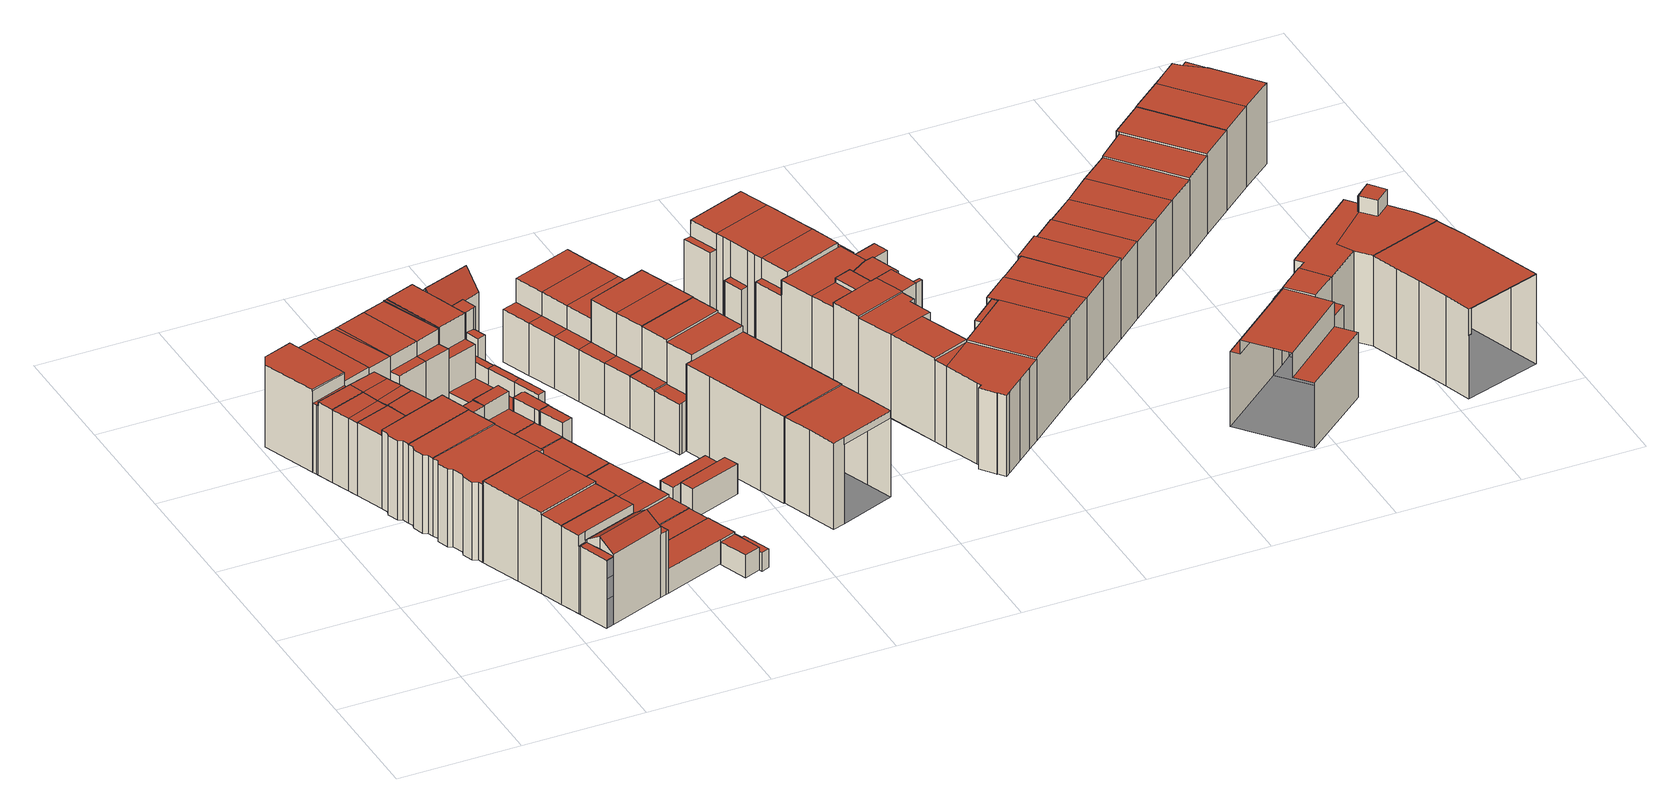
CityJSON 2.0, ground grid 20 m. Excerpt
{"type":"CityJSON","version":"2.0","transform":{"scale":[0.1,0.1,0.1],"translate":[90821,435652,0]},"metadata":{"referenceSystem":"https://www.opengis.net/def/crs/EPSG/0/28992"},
"CityObjects":{
"building1":{"type":"Building","attributes":{"TerrainHeight":0.37,"bron_tex":"UltraCAM-X 10cm juni 2008","voll_tex":"complete","bron_geo":"Lidar 15-30 punten - nov. 2008","status":"1"},"geometry":[{"type":"MultiSurface","lod":"2","boundaries":[[[0,1,2,3,4]],[[5,6,7,8,9]],[[0,4,9,8]],[[4,3,5,9]],[[3,2,10,11]],[[2,1,12,13]],[[1,0,8,7]],[[11,10,14,15]]],"semantics":{"surfaces":[{"type":"RoofSurface"},{"type":"GroundSurface"},{"type":"WallSurface"}],"values":[0,1,2,2,2,2,2,2]}}]},
"building2":{"type":"Building","attributes":{"TerrainHeight":0.55,"bron_tex":"UltraCAM-X 10cm juni 2008","voll_tex":"complete","bron_geo":"Lidar 15-30 punten - nov. 2008","status":"1"},"geometry":[{"type":"MultiSurface","lod":"2","boundaries":[[[13,12,16]],[[17,18,19,20]],[[21,22,18,17]],[[23,24,25,26,27]],[[28,29,7,6,30,31]],[[13,16,23,27]],[[16,12,7,32]],[[17,20,31,30]],[[20,19,28,31]],[[21,17,26,25]],[[18,22,33,34]],[[22,21,35,29]],[[27,26,30,6]],[[25,24,36,35]],[[24,23,32,36]]],"semantics":{"surfaces":[{"type":"RoofSurface"},{"type":"GroundSurface"},{"type":"WallSurface"}],"values":[0,0,0,0,1,2,2,2,2,2,2,2,2,2,2]}}]},
"building3":{"type":"Building","attributes":{"TerrainHeight":0.61,"bron_tex":"UltraCAM-X 10cm juni 2008","voll_tex":"complete","bron_geo":"Lidar 15-30 punten - nov. 2008","status":"1"},"geometry":[{"type":"MultiSurface","lod":"2","boundaries":[[[37,38,39,40]],[[41,42,43,44]],[[45,46,47,48]],[[19,18,45,48]],[[34,33,37,40]],[[29,28,49,50,51,52]],[[38,37,53,52]],[[41,44,50,49]],[[44,43,51,50]],[[48,47,42,41]],[[46,45,40,39]],[[19,48,49,28]],[[45,18,34,40]],[[37,33,29,53]]],"semantics":{"surfaces":[{"type":"RoofSurface"},{"type":"GroundSurface"},{"type":"WallSurface"}],"values":[0,0,0,0,0,1,2,2,2,2,2,2,2,2]}}]},
"building4":{"type":"Building","attributes":{"TerrainHeight":0.49,"bron_tex":"UltraCAM-X 10cm juni 2008","voll_tex":"complete","bron_geo":"Lidar 15-30 punten - nov. 2008","status":"1"},"geometry":[{"type":"MultiSurface","lod":"2","boundaries":[[[46,54,55,56]],[[57,58,59,60]],[[61,62,63,64,65]],[[52,51,66,67]],[[54,46,39,38]],[[55,54,52,67]],[[58,57,43,42]],[[57,60,66,51]],[[62,61,47,46]],[[61,65,59,58]],[[63,62,46,56]]],"semantics":{"surfaces":[{"type":"RoofSurface"},{"type":"GroundSurface"},{"type":"WallSurface"}],"values":[0,0,0,1,2,2,2,2,2,2,2]}}]},
"building5":{"type":"Building","attributes":{"TerrainHeight":0.6,"bron_tex":"UltraCAM-X 10cm juni 2008","voll_tex":"complete","bron_geo":"Lidar 15-30 punten - nov. 2008","status":"1"},"geometry":[{"type":"MultiSurface","lod":"2","boundaries":[[[15,14,68,69]],[[5,70,71,6]],[[15,69,70,5]],[[69,68,72,73]],[[68,14,6,71]]],"semantics":{"surfaces":[{"type":"RoofSurface"},{"type":"GroundSurface"},{"type":"WallSurface"}],"values":[0,1,2,2,2]}}]},
"building6":{"type":"Building","attributes":{"TerrainHeight":0.75,"bron_tex":"UltraCAM-X 10cm juni 2008","voll_tex":"complete","bron_geo":"Lidar 15-30 punten - nov. 2008","status":"1"},"geometry":[{"type":"MultiSurface","lod":"2","boundaries":[[[74,75,76]],[[73,72,75,74]],[[70,77,78,71]],[[74,76,77,79]],[[73,74,79,70]],[[75,72,71,78]]],"semantics":{"surfaces":[{"type":"RoofSurface"},{"type":"GroundSurface"},{"type":"WallSurface"}],"values":[0,0,1,2,2,2]}}]},
"building7":{"type":"Building","attributes":{"TerrainHeight":0.68,"bron_tex":"UltraCAM-X 10cm juni 2008","voll_tex":"complete","bron_geo":"Lidar 15-30 punten - nov. 2008","status":"1"},"geometry":[{"type":"MultiSurface","lod":"2","boundaries":[[[80,81,82,83,84,85,86,87]],[[88,89,90,91,92,93,94]],[[66,95,96,97,98,99,100,101,102,103,104,67]],[[89,88,95,66]],[[93,92,105,106]],[[91,90,107,108]],[[109,87,60,59]],[[110,109,65,64]],[[111,110,64,63]],[[80,111,56,55]],[[87,86,90,89]],[[86,85,112,113]],[[85,84,101,100]],[[84,83,102,101]],[[83,82,103,102]],[[82,81,104,103]],[[81,80,67,104]]],"semantics":{"surfaces":[{"type":"RoofSurface"},{"type":"GroundSurface"},{"type":"WallSurface"}],"values":[0,0,1,2,2,2,2,2,2,2,2,2,2,2,2,2,2]}}]},
"building8":{"type":"Building","attributes":{"TerrainHeight":0.81,"bron_tex":"UltraCAM-X 10cm juni 2008","voll_tex":"complete","bron_geo":"Lidar 15-30 punten - nov. 2008","status":"1"},"geometry":[{"type":"MultiSurface","lod":"2","boundaries":[[[113,112,114,115,116,117,118,119]],[[108,107,120,121,122,123,124]],[[100,99,125,126,127,128,129,130,131,132,133]],[[121,120,134,135]],[[113,119,120,107]],[[119,118,136,137]],[[118,117,130,129]],[[117,116,131,130]],[[116,115,132,131]],[[115,114,133,132]],[[114,112,100,133]]],"semantics":{"surfaces":[{"type":"RoofSurface"},{"type":"GroundSurface"},{"type":"WallSurface"}],"values":[0,0,1,2,2,2,2,2,2,2,2]}}]},
"building9":{"type":"Building","attributes":{"TerrainHeight":0.9,"bron_tex":"UltraCAM-X 10cm juni 2008","voll_tex":"complete","bron_geo":"Lidar 15-30 punten - nov. 2008","status":"1"},"geometry":[{"type":"MultiSurface","lod":"2","boundaries":[[[137,136,138,139,140,141,142,143,144,145,146,147]],[[135,134,148,149]],[[129,128,150,151,152,153,154,155,156,157,158,159]],[[135,149,150,128]],[[149,148,160,150]],[[137,147,148,134]],[[147,146,151,160]],[[146,145,152,151]],[[145,144,153,152]],[[144,143,154,153]],[[143,142,155,154]],[[142,141,156,155]],[[141,140,157,156]],[[140,139,158,157]],[[139,138,159,158]],[[138,136,129,159]]],"semantics":{"surfaces":[{"type":"RoofSurface"},{"type":"GroundSurface"},{"type":"WallSurface"}],"values":[0,0,1,2,2,2,2,2,2,2,2,2,2,2,2,2]}}]},
"building10":{"type":"Building","attributes":{"TerrainHeight":0.99,"bron_tex":"UltraCAM-X 10cm juni 2008","voll_tex":"complete","bron_geo":"Lidar 15-30 punten - nov. 2008","status":"1"},"geometry":[{"type":"MultiSurface","lod":"2","boundaries":[[[161,162,163,164]],[[165,166,167,168]],[[148,169,170,149]],[[171,172,151,150]],[[161,164,173,151]],[[164,163,166,165]],[[162,161,151,172]],[[165,168,160,173]],[[168,167,169,148]],[[167,166,174,175]],[[148,149,150,160]],[[149,170,171,150]]],"semantics":{"surfaces":[{"type":"RoofSurface"},{"type":"GroundSurface"},{"type":"WallSurface"}],"values":[0,0,0,1,2,2,2,2,2,2,2,2]}}]},
"building11":{"type":"Building","attributes":{"TerrainHeight":1.03,"bron_tex":"UltraCAM-X 10cm juni 2008","voll_tex":"complete","bron_geo":"Lidar 15-30 punten - nov. 2008","status":"1"},"geometry":[{"type":"MultiSurface","lod":"2","boundaries":[[[163,162,176,177]],[[175,174,178,179]],[[170,169,180,181]],[[182,183,172,171]],[[163,177,178,174]],[[177,176,184,185]],[[176,162,172,183]],[[175,179,180,169]],[[179,178,186,187]],[[170,181,182,171]],[[181,180,188,189]]],"semantics":{"surfaces":[{"type":"RoofSurface"},{"type":"GroundSurface"},{"type":"WallSurface"}],"values":[0,0,0,1,2,2,2,2,2,2,2]}}]},
"building12":{"type":"Building","attributes":{"TerrainHeight":1.4,"bron_tex":"UltraCAM-X 10cm juni 2008","voll_tex":"complete","bron_geo":"Lidar 15-30 punten - nov. 2008","status":"1"},"geometry":[{"type":"MultiSurface","lod":"2","boundaries":[[[185,184,190,191]],[[187,186,192,193]],[[189,188,194,195]],[[196,197,183,182]],[[185,191,192,186]],[[191,190,198,199]],[[190,184,183,197]],[[187,193,194,188]],[[193,192,200,201]],[[189,195,196,182]],[[195,194,202,203]]],"semantics":{"surfaces":[{"type":"RoofSurface"},{"type":"GroundSurface"},{"type":"WallSurface"}],"values":[0,0,0,1,2,2,2,2,2,2,2]}}]},
"building13":{"type":"Building","attributes":{"TerrainHeight":1.53,"bron_tex":"UltraCAM-X 10cm juni 2008","voll_tex":"complete","bron_geo":"Lidar 15-30 punten - nov. 2008","status":"1"},"geometry":[{"type":"MultiSurface","lod":"2","boundaries":[[[199,198,204,205,206]],[[207,208,209,210]],[[201,200,211,212]],[[203,202,213,214]],[[215,216,217,218]],[[219,220,221,222]],[[223,224,197,196]],[[199,206,211,200]],[[206,205,219,222]],[[205,204,215,218]],[[204,198,197,225]],[[207,210,212,211]],[[210,209,213,226]],[[201,212,226,202]],[[203,214,223,196]],[[222,221,208,207]],[[220,219,218,217]],[[216,215,225,224]]],"semantics":{"surfaces":[{"type":"RoofSurface"},{"type":"GroundSurface"},{"type":"WallSurface"}],"values":[0,0,0,0,0,0,1,2,2,2,2,2,2,2,2,2,2,2]}}]},
"building14":{"type":"Building","attributes":{"TerrainHeight":1.43,"bron_tex":"UltraCAM-X 10cm juni 2008","voll_tex":"complete","bron_geo":"Lidar 15-30 punten - nov. 2008","status":"1"},"geometry":[{"type":"MultiSurface","lod":"2","boundaries":[[[227,228,229,230,231]],[[232,233,234,235,236,237,238]],[[239,240,241,242]],[[243,244,245,246]],[[245,247,248,246]],[[224,223,249,250,251,252,253,254,255]],[[228,227,209,208]],[[227,231,234,233]],[[231,230,253,256]],[[230,229,254,253]],[[233,232,214,213]],[[232,238,249,223]],[[238,237,257,258]],[[237,236,259,260]],[[236,235,252,251]],[[235,234,256,252]],[[244,243,221,220]],[[243,246,261,228]],[[245,244,239,262]],[[246,248,229,261]],[[248,247,263,254]],[[247,245,262,242]],[[240,239,217,216]],[[242,241,264,265]],[[241,240,224,255]]],"semantics":{"surfaces":[{"type":"RoofSurface"},{"type":"GroundSurface"},{"type":"WallSurface"}],"values":[0,0,0,0,0,1,2,2,2,2,2,2,2,2,2,2,2,2,2,2,2,2,2,2,2]}}]},
"building15":{"type":"Building","attributes":{"TerrainHeight":0.75,"bron_tex":"UltraCAM-X 10cm juni 2008","voll_tex":"complete","bron_geo":"Lidar 15-30 punten - nov. 2008","status":"1"},"geometry":[{"type":"MultiSurface","lod":"2","boundaries":[[[76,75,266,267]],[[268,269,270,271]],[[77,272,273,274,78]],[[76,267,272,77]],[[266,75,268,271]],[[270,269,274,273]],[[269,268,78,274]]],"semantics":{"surfaces":[{"type":"RoofSurface"},{"type":"GroundSurface"},{"type":"WallSurface"}],"values":[0,0,1,2,2,2,2]}}]},
"building16":{"type":"Building","attributes":{"TerrainHeight":0.82,"bron_tex":"UltraCAM-X 10cm juni 2008","voll_tex":"complete","bron_geo":"Lidar 15-30 punten - nov. 2008","status":"1"},"geometry":[{"type":"MultiSurface","lod":"2","boundaries":[[[275,276,277,278]],[[95,279,280,96]],[[275,278,280,279]],[[277,276,88,94]],[[276,275,279,95]]],"semantics":{"surfaces":[{"type":"RoofSurface"},{"type":"GroundSurface"},{"type":"WallSurface"}],"values":[0,1,2,2,2]}}]},
"building17":{"type":"Building","attributes":{"TerrainHeight":0.81,"bron_tex":"UltraCAM-X 10cm juni 2008","voll_tex":"complete","bron_geo":"Lidar 15-30 punten - nov. 2008","status":"1"},"geometry":[{"type":"MultiSurface","lod":"2","boundaries":[[[281,282,283,284,285]],[[286,287,288,289]],[[271,270,290,291]],[[292,267,266,293]],[[272,294,295,296,297,273]],[[288,287,294,298]],[[286,289,281,285]],[[289,288,292,293]],[[291,290,282,281]],[[290,270,273,297]],[[267,292,298,272]],[[293,266,271,291]]],"semantics":{"surfaces":[{"type":"RoofSurface"},{"type":"GroundSurface"},{"type":"WallSurface"}],"values":[0,0,0,0,1,2,2,2,2,2,2,2]}}]},
"building18":{"type":"Building","attributes":{"TerrainHeight":0.74,"bron_tex":"UltraCAM-X 10cm juni 2008","voll_tex":"complete","bron_geo":"Lidar 15-30 punten - nov. 2008","status":"1"},"geometry":[{"type":"MultiSurface","lod":"2","boundaries":[[[299,300,301,302]],[[280,303,97,96]],[[299,302,303,280]],[[302,301,106,304]],[[301,300,94,93]],[[300,299,278,277]]],"semantics":{"surfaces":[{"type":"RoofSurface"},{"type":"GroundSurface"},{"type":"WallSurface"}],"values":[0,1,2,2,2,2]}}]},
"building19":{"type":"Building","attributes":{"TerrainHeight":0.78,"bron_tex":"UltraCAM-X 10cm juni 2008","voll_tex":"complete","bron_geo":"Lidar 15-30 punten - nov. 2008","status":"1"},"geometry":[{"type":"MultiSurface","lod":"2","boundaries":[[[305,306,307,308,309,310]],[[311,125,99,98,312,313]],[[305,310,314,105]],[[310,309,315,314]],[[309,308,311,313]],[[308,307,316,317]],[[307,306,108,124]],[[306,305,92,91]]],"semantics":{"surfaces":[{"type":"RoofSurface"},{"type":"GroundSurface"},{"type":"WallSurface"}],"values":[0,1,2,2,2,2,2,2]}}]},
"building20":{"type":"Building","attributes":{"TerrainHeight":1.3,"bron_tex":"UltraCAM-X 10cm juni 2008","voll_tex":"complete","bron_geo":"Lidar 15-30 punten - nov. 2008","status":"1"},"geometry":[{"type":"MultiSurface","lod":"2","boundaries":[[[259,318,319,320,260]],[[251,250,321,322,323]],[[260,320,324,257]],[[320,319,325,326]],[[319,318,323,322]],[[318,259,251,323]]],"semantics":{"surfaces":[{"type":"RoofSurface"},{"type":"GroundSurface"},{"type":"WallSurface"}],"values":[0,1,2,2,2,2]}}]},
"building21":{"type":"Building","attributes":{"TerrainHeight":0.84,"bron_tex":"UltraCAM-X 10cm juni 2008","voll_tex":"complete","bron_geo":"Lidar 15-30 punten - nov. 2008","status":"1"},"geometry":[{"type":"MultiSurface","lod":"2","boundaries":[[[317,316,327,328,329,330]],[[125,311,331,128,127,126]],[[317,330,331,311]],[[330,329,128,331]],[[329,328,122,121]],[[328,327,123,122]],[[327,316,124,123]]],"semantics":{"surfaces":[{"type":"RoofSurface"},{"type":"GroundSurface"},{"type":"WallSurface"}],"values":[0,1,2,2,2,2,2]}}]},
"building22":{"type":"Building","attributes":{"TerrainHeight":0.72,"bron_tex":"UltraCAM-X 10cm juni 2008","voll_tex":"complete","bron_geo":"Lidar 15-30 punten - nov. 2008","status":"1"},"geometry":[{"type":"MultiSurface","lod":"2","boundaries":[[[332,304,106,105,314,315,333,334,335,336]],[[337,338,339,340,341,342,343]],[[344,345,346,347,348,349]],[[294,350,351,352,353,354,355,356,313,312,98,97,303,297,296,295]],[[333,315,313,356]],[[304,332,297,303]],[[343,342,357,358]],[[342,341,359,357]],[[341,340,332,336]],[[340,339,283,282]],[[339,338,284,283]],[[338,337,285,284]],[[344,349,350,294]],[[349,360,361]],[[362,363,364,365]],[[366,362,365]],[[363,348,367,368]],[[348,347,352,351]],[[347,346,358,369]],[[346,345,337,343]],[[345,344,287,286]]],"semantics":{"surfaces":[{"type":"RoofSurface"},{"type":"GroundSurface"},{"type":"WallSurface"}],"values":[0,0,0,1,2,2,2,2,2,2,2,2,2,2,2,2,2,2,2,2,2]}}]},
"building23":{"type":"Building","attributes":{"TerrainHeight":1.54,"bron_tex":"UltraCAM-X 10cm juni 2008","voll_tex":"complete","bron_geo":"Lidar 15-30 punten - nov. 2008","status":"1"},"geometry":[{"type":"MultiSurface","lod":"2","boundaries":[[[258,257,324,370,371,372]],[[373,374,321,250,249,375]],[[258,372,375,249]],[[372,371,373,375]],[[371,370,374,373]]],"semantics":{"surfaces":[{"type":"RoofSurface"},{"type":"GroundSurface"},{"type":"WallSurface"}],"values":[0,1,2,2,2]}}]},
"building24":{"type":"Building","attributes":{"TerrainHeight":1.54,"bron_tex":"UltraCAM-X 10cm juni 2008","voll_tex":"complete","bron_geo":"Lidar 15-30 punten - nov. 2008","status":"1"},"geometry":[{"type":"MultiSurface","lod":"2","boundaries":[[[326,325,376,377,378]],[[374,379,380,322,321]],[[326,378,370,324]],[[378,377,379,374]],[[377,376,380,379]],[[376,325,322,380]]],"semantics":{"surfaces":[{"type":"RoofSurface"},{"type":"GroundSurface"},{"type":"WallSurface"}],"values":[0,1,2,2,2,2]}}]},
"building25":{"type":"Building","attributes":{"TerrainHeight":0.8,"bron_tex":"UltraCAM-X 10cm juni 2008","voll_tex":"complete","bron_geo":"Lidar 15-30 punten - nov. 2008","status":"1"},"geometry":[{"type":"MultiSurface","lod":"2","boundaries":[[[369,357,381,382,383]],[[352,384,385,354,353]],[[369,383,384,352]],[[383,382,385,384]],[[381,359,336,335]]],"semantics":{"surfaces":[{"type":"RoofSurface"},{"type":"GroundSurface"},{"type":"WallSurface"}],"values":[0,1,2,2,2]}}]},
"building26":{"type":"Building","attributes":{"TerrainHeight":0.75,"bron_tex":"UltraCAM-X 10cm juni 2008","voll_tex":"complete","bron_geo":"Lidar 15-30 punten - nov. 2008","status":"1"},"geometry":[{"type":"MultiSurface","lod":"2","boundaries":[[[386,387,388,389]],[[385,390,355,354]],[[387,386,382,381]],[[386,389,390,385]],[[388,387,335,334]]],"semantics":{"surfaces":[{"type":"RoofSurface"},{"type":"GroundSurface"},{"type":"WallSurface"}],"values":[0,1,2,2,2]}}]},
"building27":{"type":"Building","attributes":{"TerrainHeight":0.77,"bron_tex":"UltraCAM-X 10cm juni 2008","voll_tex":"complete","bron_geo":"Lidar 15-30 punten - nov. 2008","status":"1"},"geometry":[{"type":"MultiSurface","lod":"2","boundaries":[[[389,388,391,392]],[[390,393,356,355]],[[389,392,393,390]],[[392,391,356,393]],[[391,388,334,333]]],"semantics":{"surfaces":[{"type":"RoofSurface"},{"type":"GroundSurface"},{"type":"WallSurface"}],"values":[0,1,2,2,2]}}]},
"building28":{"type":"Building","attributes":{"TerrainHeight":1.07,"bron_tex":"UltraCAM-X 10cm juni 2008","voll_tex":"complete","bron_geo":"Lidar 15-30 punten - nov. 2008","status":"1"},"geometry":[{"type":"MultiSurface","lod":"2","boundaries":[[[368,367,394,395,396,397]],[[398,365,364,399,400,401]],[[361,398,401,402]],[[403,404,405,406,407,408,351,350]],[[368,397,399,364]],[[397,396,406,405]],[[396,395,407,406]],[[395,394,409,410]],[[394,367,351,408]],[[401,400,411,412]],[[400,399,405,404]],[[366,398,413]],[[361,402,403,350]],[[402,401,412,414]],[[398,360,413]]],"semantics":{"surfaces":[{"type":"RoofSurface"},{"type":"GroundSurface"},{"type":"WallSurface"}],"values":[0,0,0,1,2,2,2,2,2,2,2,2,2,2,2]}}]},
"building29":{"type":"Building","attributes":{"TerrainHeight":1.12,"bron_tex":"UltraCAM-X 10cm juni 2008","voll_tex":"complete","bron_geo":"Lidar 15-30 punten - nov. 2008","status":"1"},"geometry":[{"type":"MultiSurface","lod":"2","boundaries":[[[409,415,416,410]],[[408,407,417,418]],[[410,416,417,407]],[[416,415,418,417]],[[415,409,408,418]]],"semantics":{"surfaces":[{"type":"RoofSurface"},{"type":"GroundSurface"},{"type":"WallSurface"}],"values":[0,1,2,2,2]}}]},
"building30":{"type":"Building","attributes":{"TerrainHeight":1.48,"bron_tex":"UltraCAM-X 10cm juni 2008","voll_tex":"complete","bron_geo":"Lidar 15-30 punten - nov. 2008","status":"1"},"geometry":[{"type":"MultiSurface","lod":"2","boundaries":[[[419,420,421,422]],[[423,424,425,426]],[[419,422,424,423]],[[422,421,425,424]],[[421,420,426,425]],[[420,419,423,426]]],"semantics":{"surfaces":[{"type":"RoofSurface"},{"type":"GroundSurface"},{"type":"WallSurface"}],"values":[0,1,2,2,2,2]}}]},
"building31":{"type":"Building","attributes":{"TerrainHeight":1.56,"bron_tex":"UltraCAM-X 10cm juni 2008","voll_tex":"complete","bron_geo":"Lidar 15-30 punten - nov. 2008","status":"1"},"geometry":[{"type":"MultiSurface","lod":"2","boundaries":[[[427,428,429,430]],[[431,432,433,434]],[[427,430,434,433]],[[430,429,431,434]],[[429,428,432,431]],[[428,427,433,432]]],"semantics":{"surfaces":[{"type":"RoofSurface"},{"type":"GroundSurface"},{"type":"WallSurface"}],"values":[0,1,2,2,2,2]}}]},
"building32":{"type":"Building","attributes":{"TerrainHeight":0.99,"bron_tex":"UltraCAM-X 10cm juni 2008","voll_tex":"complete","bron_geo":"Lidar 15-30 punten - nov. 2008","status":"1"},"geometry":[{"type":"MultiSurface","lod":"2","boundaries":[[[435,436,437,438]],[[439,440,441,442]],[[443,444,445,446]],[[439,442,445,444]],[[441,440,435,438]],[[437,436,443,446]]],"semantics":{"surfaces":[{"type":"RoofSurface"},{"type":"GroundSurface"},{"type":"WallSurface"}],"values":[0,0,1,2,2,2]}}]},
"building33":{"type":"Building","attributes":{"TerrainHeight":0.98,"bron_tex":"UltraCAM-X 10cm juni 2008","voll_tex":"complete","bron_geo":"Lidar 15-30 punten - nov. 2008","status":"1"},"geometry":[{"type":"MultiSurface","lod":"2","boundaries":[[[438,437,447,448]],[[442,441,449,450]],[[446,445,451,452]],[[442,450,451,445]],[[449,441,438,448]],[[447,437,446,452]]],"semantics":{"surfaces":[{"type":"RoofSurface"},{"type":"GroundSurface"},{"type":"WallSurface"}],"values":[0,0,1,2,2,2]}}]},
"building34":{"type":"Building","attributes":{"TerrainHeight":0.99,"bron_tex":"UltraCAM-X 10cm juni 2008","voll_tex":"complete","bron_geo":"Lidar 15-30 punten - nov. 2008","status":"1"},"geometry":[{"type":"MultiSurface","lod":"2","boundaries":[[[448,447,453,454]],[[450,449,455,456]],[[452,451,457,458]],[[450,456,457,451]],[[456,455,459,457]],[[455,449,448,454]],[[453,447,452,458]]],"semantics":{"surfaces":[{"type":"RoofSurface"},{"type":"GroundSurface"},{"type":"WallSurface"}],"values":[0,0,1,2,2,2,2]}}]},
"building35":{"type":"Building","attributes":{"TerrainHeight":0.95,"bron_tex":"UltraCAM-X 10cm juni 2008","voll_tex":"complete","bron_geo":"Lidar 15-30 punten - nov. 2008","status":"1"},"geometry":[{"type":"MultiSurface","lod":"2","boundaries":[[[460,461,462,463]],[[453,464,465,454]],[[458,457,466,467]],[[464,453,458,467]],[[460,463,457,459]],[[463,462,466,457]],[[461,460,454,465]]],"semantics":{"surfaces":[{"type":"RoofSurface"},{"type":"GroundSurface"},{"type":"WallSurface"}],"values":[0,0,1,2,2,2,2]}}]},
"building36":{"type":"Building","attributes":{"TerrainHeight":0.95,"bron_tex":"UltraCAM-X 10cm juni 2008","voll_tex":"complete","bron_geo":"Lidar 15-30 punten - nov. 2008","status":"1"},"geometry":[{"type":"MultiSurface","lod":"2","boundaries":[[[462,461,468,469]],[[465,464,470,471]],[[467,466,472,473]],[[471,470,474,475]],[[470,464,467,473]],[[462,469,472,466]],[[469,468,476,477]],[[468,461,465,471]]],"semantics":{"surfaces":[{"type":"RoofSurface"},{"type":"GroundSurface"},{"type":"WallSurface"}],"values":[0,0,1,2,2,2,2,2]}}]},
"building37":{"type":"Building","attributes":{"TerrainHeight":1.05,"bron_tex":"UltraCAM-X 10cm juni 2008","voll_tex":"complete","bron_geo":"Lidar 15-30 punten - nov. 2008","status":"1"},"geometry":[{"type":"MultiSurface","lod":"2","boundaries":[[[477,476,478,479]],[[475,474,480,481]],[[473,472,482,483]],[[481,480,484,485]],[[480,474,473,483]],[[477,479,482,472]],[[479,478,486,487]],[[478,476,475,481]]],"semantics":{"surfaces":[{"type":"RoofSurface"},{"type":"GroundSurface"},{"type":"WallSurface"}],"values":[0,0,1,2,2,2,2,2]}}]},
"building38":{"type":"Building","attributes":{"TerrainHeight":1.32,"bron_tex":"UltraCAM-X 10cm juni 2008","voll_tex":"complete","bron_geo":"Lidar 15-30 punten - nov. 2008","status":"1"},"geometry":[{"type":"MultiSurface","lod":"2","boundaries":[[[487,486,488,489]],[[485,484,490,491,492,493]],[[483,482,494,495,496,497]],[[493,492,495,498]],[[492,491,496,495]],[[491,490,497,496]],[[490,484,483,497]],[[487,489,494,482]],[[489,488,498,494]],[[488,486,485,493]]],"semantics":{"surfaces":[{"type":"RoofSurface"},{"type":"GroundSurface"},{"type":"WallSurface"}],"values":[0,0,1,2,2,2,2,2,2,2]}}]},
"building39":{"type":"Building","attributes":{"TerrainHeight":1.79,"bron_tex":"UltraCAM-X 10cm juni 2008","voll_tex":"complete","bron_geo":"Lidar 15-30 punten - nov. 2008","status":"1"},"geometry":[{"type":"MultiSurface","lod":"2","boundaries":[[[499,500,501,502,503,504,505]],[[495,494,506,507,508,509,510]],[[500,499,494,495]],[[499,505,506,494]],[[505,504,511,512]],[[504,503,508,507]],[[503,502,509,508]],[[502,501,510,509]],[[501,500,495,510]]],"semantics":{"surfaces":[{"type":"RoofSurface"},{"type":"GroundSurface"},{"type":"WallSurface"}],"values":[0,1,2,2,2,2,2,2,2]}}]},
"building40":{"type":"Building","attributes":{"TerrainHeight":1.93,"bron_tex":"UltraCAM-X 10cm juni 2008","voll_tex":"complete","bron_geo":"Lidar 15-30 punten - nov. 2008","status":"1"},"geometry":[{"type":"MultiSurface","lod":"2","boundaries":[[[512,511,513,514,515,516,517]],[[518,519,520,521,522,507,506]],[[512,517,518,506]],[[517,516,519,518]],[[516,515,523,524]],[[515,514,521,520]],[[514,513,522,521]],[[513,511,507,522]]],"semantics":{"surfaces":[{"type":"RoofSurface"},{"type":"GroundSurface"},{"type":"WallSurface"}],"values":[0,1,2,2,2,2,2,2]}}]},
"building41":{"type":"Building","attributes":{"TerrainHeight":2.01,"bron_tex":"UltraCAM-X 10cm juni 2008","voll_tex":"complete","bron_geo":"Lidar 15-30 punten - nov. 2008","status":"1"},"geometry":[{"type":"MultiSurface","lod":"2","boundaries":[[[525,526,527,528]],[[529,530,525,528,531,532,533]],[[534,535,536,537,538,539,540,541]],[[528,527,540,539]],[[527,526,542,543]],[[526,525,544,541]],[[529,533,536,535]],[[533,532,537,536]],[[532,531,538,537]],[[531,528,539,538]],[[525,530,534,544]]],"semantics":{"surfaces":[{"type":"RoofSurface"},{"type":"GroundSurface"},{"type":"WallSurface"}],"values":[0,0,1,2,2,2,2,2,2,2,2]}}]},
"building42":{"type":"Building","attributes":{"TerrainHeight":1.87,"bron_tex":"UltraCAM-X 10cm juni 2008","voll_tex":"complete","bron_geo":"Lidar 15-30 punten - nov. 2008","status":"1"},"geometry":[{"type":"MultiSurface","lod":"2","boundaries":[[[545,546,547,548]],[[549,550,551,552]],[[553,554,555,556]],[[555,557,558,559,560,545,548,561,562,556]],[[563,564,565,566]],[[567,568,569,570]],[[571,572,573,574,575,576,577,578,579,580,581,582,583,584,585,586]],[[548,547,573,587]],[[547,546,588,589]],[[546,545,552,551]],[[549,552,576,575]],[[550,549,575,574]],[[554,553,590,591]],[[553,556,592,586]],[[555,554,563,566]],[[556,562,571,592]],[[562,561,572,571]],[[561,548,587,572]],[[545,560,577,576]],[[560,559,578,577]],[[559,558,570,569]],[[558,557,582,581]],[[557,555,583,582]],[[566,565,584,583]],[[565,564,585,584]],[[567,570,581,580]],[[569,568,579,578]],[[568,567,580,579]]],"semantics":{"surfaces":[{"type":"RoofSurface"},{"type":"GroundSurface"},{"type":"WallSurface"}],"values":[0,0,0,0,0,0,1,2,2,2,2,2,2,2,2,2,2,2,2,2,2,2,2,2,2,2,2,2]}}]},
"building43":{"type":"Building","attributes":{"TerrainHeight":2.4,"bron_tex":"UltraCAM-X 10cm juni 2008","voll_tex":"complete","bron_geo":"Lidar 15-30 punten - nov. 2008","status":"1"},"geometry":[{"type":"MultiSurface","lod":"2","boundaries":[[[593,594,595,596,597,598,599,600,601,602,603,604,543]],[[543,542,593]],[[540,605,606,607,608,609,610,611,612,613,614,615,541]],[[604,603,606,605]],[[603,602,607,606]],[[602,601,608,607]],[[601,600,609,608]],[[600,599,610,609]],[[599,598,611,610]],[[598,597,612,611]],[[597,596,613,612]],[[596,595,614,613]],[[595,594,615,614]],[[594,593,616,615]],[[593,542,541,616]]],"semantics":{"surfaces":[{"type":"RoofSurface"},{"type":"GroundSurface"},{"type":"WallSurface"}],"values":[0,0,1,2,2,2,2,2,2,2,2,2,2,2,2]}}]},
"building44":{"type":"Building","attributes":{"TerrainHeight":1.78,"bron_tex":"UltraCAM-X 10cm juni 2008","voll_tex":"complete","bron_geo":"Lidar 15-30 punten - nov. 2008","status":"1"},"geometry":[{"type":"MultiSurface","lod":"2","boundaries":[[[617,618,619,620]],[[621,622,623,624,625,626]],[[624,623,618,617,627]],[[628,626,625,629]],[[630,631,632,633,634,635,636]],[[637,638,639,640,641,642,643,589]],[[638,644,645,639]],[[574,573,646,647,648,649,650,651,652,653,654,655,535,534]],[[628,629,640,639]],[[629,625,631,630]],[[626,628,639,645]],[[636,635,649,648]],[[635,634,650,649]],[[634,633,651,650]],[[633,632,652,651]],[[637,588,551,550]],[[589,643,646,573]],[[643,642,647,646]],[[642,641,648,647]],[[641,640,630,636]],[[638,637,574,656]],[[644,638,656,657]],[[617,620,654,653]],[[620,619,655,654]],[[619,618,658,655]],[[621,626,645,644]],[[625,624,659,631]],[[623,622,530,529]],[[622,621,657,534]],[[624,627,632,659]],[[627,617,653,652]],[[618,623,535,658]]],"semantics":{"surfaces":[{"type":"RoofSurface"},{"type":"GroundSurface"},{"type":"WallSurface"}],"values":[0,0,0,0,0,0,0,1,2,2,2,2,2,2,2,2,2,2,2,2,2,2,2,2,2,2,2,2,2,2,2,2]}}]},
"building45":{"type":"Building","attributes":{"TerrainHeight":2.12,"bron_tex":"UltraCAM-X 10cm juni 2008","voll_tex":"complete","bron_geo":"Lidar 15-30 punten - nov. 2008","status":"1"},"geometry":[{"type":"MultiSurface","lod":"2","boundaries":[[[660,661,662,663]],[[664,665,666,667,668]],[[669,605,540,670,671,672]],[[660,663,672,671]],[[661,660,671,670]],[[664,668,670,540]],[[668,667,662,661]],[[666,665,605,669]],[[665,664,543,604]]],"semantics":{"surfaces":[{"type":"RoofSurface"},{"type":"GroundSurface"},{"type":"WallSurface"}],"values":[0,0,1,2,2,2,2,2,2]}}]},
"building46":{"type":"Building","attributes":{"TerrainHeight":1.42,"bron_tex":"UltraCAM-X 10cm juni 2008","voll_tex":"complete","bron_geo":"Lidar 15-30 punten - nov. 2008","status":"1"},"geometry":[{"type":"MultiSurface","lod":"2","boundaries":[[[673,674,675,676]],[[677,673,676,678,679]],[[680,681,674,673]],[[682,683,684,685,686,687,688]],[[676,675,687,689]],[[675,674,690,687]],[[677,679,685,684]],[[679,678,686,685]],[[678,676,689,686]],[[673,677,684,683]],[[680,673,683,682]],[[674,681,688,690]],[[681,680,682,688]]],"semantics":{"surfaces":[{"type":"RoofSurface"},{"type":"GroundSurface"},{"type":"WallSurface"}],"values":[0,0,0,1,2,2,2,2,2,2,2,2,2]}}]},
"building47":{"type":"Building","attributes":{"TerrainHeight":1.43,"bron_tex":"UltraCAM-X 10cm juni 2008","voll_tex":"complete","bron_geo":"Lidar 15-30 punten - nov. 2008","status":"1"},"geometry":[{"type":"MultiSurface","lod":"2","boundaries":[[[691,692,693,694]],[[695,696,697,698]],[[691,694,696,695]],[[694,693,697,696]],[[693,692,698,697]],[[692,691,695,698]]],"semantics":{"surfaces":[{"type":"RoofSurface"},{"type":"GroundSurface"},{"type":"WallSurface"}],"values":[0,1,2,2,2,2]}}]},
"building48":{"type":"Building","attributes":{"TerrainHeight":1.86,"bron_tex":"UltraCAM-X 10cm juni 2008","voll_tex":"complete","bron_geo":"Lidar 15-30 punten - nov. 2008","status":"1"},"geometry":[{"type":"MultiSurface","lod":"2","boundaries":[[[699,700,666,701,702]],[[703,704,669,672,705]],[[699,702,703,705]],[[702,701,706,707]],[[701,666,669,704]],[[667,700,663,662]],[[700,699,705,672]]],"semantics":{"surfaces":[{"type":"RoofSurface"},{"type":"GroundSurface"},{"type":"WallSurface"}],"values":[0,1,2,2,2,2,2]}}]},
"building49":{"type":"Building","attributes":{"TerrainHeight":1.96,"bron_tex":"UltraCAM-X 10cm juni 2008","voll_tex":"complete","bron_geo":"Lidar 15-30 punten - nov. 2008","status":"1"},"geometry":[{"type":"MultiSurface","lod":"2","boundaries":[[[707,706,708,709]],[[710,711,704,703]],[[707,709,710,703]],[[709,708,712,713]],[[708,706,704,711]]],"semantics":{"surfaces":[{"type":"RoofSurface"},{"type":"GroundSurface"},{"type":"WallSurface"}],"values":[0,1,2,2,2]}}]},
"building50":{"type":"Building","attributes":{"TerrainHeight":1.97,"bron_tex":"UltraCAM-X 10cm juni 2008","voll_tex":"complete","bron_geo":"Lidar 15-30 punten - nov. 2008","status":"1"},"geometry":[{"type":"MultiSurface","lod":"2","boundaries":[[[714,713,712,715,716]],[[717,718,711,710,719]],[[714,716,717,719]],[[716,715,720,721]],[[715,712,711,718]],[[713,714,719,710]]],"semantics":{"surfaces":[{"type":"RoofSurface"},{"type":"GroundSurface"},{"type":"WallSurface"}],"values":[0,1,2,2,2,2]}}]},
"building51":{"type":"Building","attributes":{"TerrainHeight":2.73,"bron_tex":"UltraCAM-X 10cm juni 2008","voll_tex":"complete","bron_geo":"Lidar 15-30 punten - nov. 2008","status":"1"},"geometry":[{"type":"MultiSurface","lod":"2","boundaries":[[[721,720,722,723]],[[724,725,718,717]],[[721,723,724,717]],[[723,722,726,727]],[[722,720,718,725]]],"semantics":{"surfaces":[{"type":"RoofSurface"},{"type":"GroundSurface"},{"type":"WallSurface"}],"values":[0,1,2,2,2]}}]},
"building52":{"type":"Building","attributes":{"TerrainHeight":2.8,"bron_tex":"UltraCAM-X 10cm juni 2008","voll_tex":"complete","bron_geo":"Lidar 15-30 punten - nov. 2008","status":"1"},"geometry":[{"type":"MultiSurface","lod":"2","boundaries":[[[728,729,730,731]],[[732,733,734,735,736,737,738]],[[739,740,741,742]],[[743,744,745,746]],[[747,748,749,750,751,752]],[[729,728,750,749]],[[732,738,741,740]],[[737,736,731,730]],[[736,735,728,731]],[[735,734,753,750]],[[734,733,743,746]],[[739,742,748,747]],[[746,745,751,753]],[[745,744,752,751]]],"semantics":{"surfaces":[{"type":"RoofSurface"},{"type":"GroundSurface"},{"type":"WallSurface"}],"values":[0,0,0,0,1,2,2,2,2,2,2,2,2,2]}}]},
"building53":{"type":"Building","attributes":{"TerrainHeight":2.95,"bron_tex":"UltraCAM-X 10cm juni 2008","voll_tex":"complete","bron_geo":"Lidar 15-30 punten - nov. 2008","status":"1"},"geometry":[{"type":"MultiSurface","lod":"2","boundaries":[[[727,726,754,755]],[[756,757,725,724]],[[727,755,756,724]],[[754,726,725,757]]],"semantics":{"surfaces":[{"type":"RoofSurface"},{"type":"GroundSurface"},{"type":"WallSurface"}],"values":[0,1,2,2]}}]},
"building54":{"type":"Building","attributes":{"TerrainHeight":2.94,"bron_tex":"UltraCAM-X 10cm juni 2008","voll_tex":"complete","bron_geo":"Lidar 15-30 punten - nov. 2008","status":"1"},"geometry":[{"type":"MultiSurface","lod":"2","boundaries":[[[755,754,758,759]],[[760,761,757,756]],[[755,759,760,756]],[[758,754,757,761]]],"semantics":{"surfaces":[{"type":"RoofSurface"},{"type":"GroundSurface"},{"type":"WallSurface"}],"values":[0,1,2,2]}}]},
"building55":{"type":"Building","attributes":{"TerrainHeight":2.59,"bron_tex":"UltraCAM-X 10cm juni 2008","voll_tex":"complete","bron_geo":"Lidar 15-30 punten - nov. 2008","status":"1"},"geometry":[{"type":"MultiSurface","lod":"2","boundaries":[[[762,763,764,765]],[[766,767,768,769]],[[770,771,772,773,774]],[[775,776,777,749,748]],[[765,764,777,776]],[[764,763,749,777]],[[763,762,730,729]],[[766,769,771,770]],[[769,768,778,779]],[[768,767,762,765]],[[767,766,738,737]],[[774,773,780,748]],[[773,772,775,780]],[[772,771,781,782]],[[770,774,742,741]]],"semantics":{"surfaces":[{"type":"RoofSurface"},{"type":"GroundSurface"},{"type":"WallSurface"}],"values":[0,0,0,1,2,2,2,2,2,2,2,2,2,2,2]}}]},
"building56":{"type":"Building","attributes":{"TerrainHeight":2.95,"bron_tex":"UltraCAM-X 10cm juni 2008","voll_tex":"complete","bron_geo":"Lidar 15-30 punten - nov. 2008","status":"1"},"geometry":[{"type":"MultiSurface","lod":"2","boundaries":[[[759,758,783,784]],[[785,786,761,760]],[[759,784,785,760]],[[783,758,761,786]]],"semantics":{"surfaces":[{"type":"RoofSurface"},{"type":"GroundSurface"},{"type":"WallSurface"}],"values":[0,1,2,2]}}]},
"building57":{"type":"Building","attributes":{"TerrainHeight":2.62,"bron_tex":"UltraCAM-X 10cm juni 2008","voll_tex":"complete","bron_geo":"Lidar 15-30 punten - nov. 2008","status":"1"},"geometry":[{"type":"MultiSurface","lod":"2","boundaries":[[[787,788,789,790]],[[791,792,786,785]],[[787,790,791,785]],[[789,788,786,792]],[[788,787,784,783]]],"semantics":{"surfaces":[{"type":"RoofSurface"},{"type":"GroundSurface"},{"type":"WallSurface"}],"values":[0,1,2,2,2]}}]},
"building58":{"type":"Building","attributes":{"TerrainHeight":2.66,"bron_tex":"UltraCAM-X 10cm juni 2008","voll_tex":"complete","bron_geo":"Lidar 15-30 punten - nov. 2008","status":"1"},"geometry":[{"type":"MultiSurface","lod":"2","boundaries":[[[793,794,779,778,795,796,797,798,799,800]],[[801,782,781,802,803]],[[804,805,806]],[[807,808,776,775,809,810]],[[779,794,802,781]],[[794,793,803,802]],[[793,800,809,811]],[[800,799,810,809]],[[795,778,776,808]],[[782,801,812,775]],[[801,803,811,812]],[[806,805,799,798]],[[804,806,798,797]]],"semantics":{"surfaces":[{"type":"RoofSurface"},{"type":"GroundSurface"},{"type":"WallSurface"}],"values":[0,0,0,1,2,2,2,2,2,2,2,2,2]}}]},
"building59":{"type":"Building","attributes":{"TerrainHeight":2.32,"bron_tex":"UltraCAM-X 10cm juni 2008","voll_tex":"complete","bron_geo":"Lidar 15-30 punten - nov. 2008","status":"1"},"geometry":[{"type":"MultiSurface","lod":"2","boundaries":[[[813,814,815,816,817]],[[818,819,792,791,820]],[[817,816,818,820]],[[815,814,792,819]],[[814,813,790,789]],[[813,817,820,791]]],"semantics":{"surfaces":[{"type":"RoofSurface"},{"type":"GroundSurface"},{"type":"WallSurface"}],"values":[0,1,2,2,2,2]}}]},
"building60":{"type":"Building","attributes":{"TerrainHeight":2.68,"bron_tex":"UltraCAM-X 10cm juni 2008","voll_tex":"complete","bron_geo":"Lidar 15-30 punten - nov. 2008","status":"1"},"geometry":[{"type":"MultiSurface","lod":"2","boundaries":[[[797,796,795,821,822,823,824,825,826,827]],[[805,804,828,829,830]],[[831,832,833,834,808,807,810,835,836]],[[826,825,836,837]],[[825,824,831,836]],[[824,823,832,831]],[[823,822,833,832]],[[822,821,838,839]],[[821,795,808,834]],[[805,830,835,810]],[[830,829,837,835]],[[829,828,827,826]],[[828,804,797,827]]],"semantics":{"surfaces":[{"type":"RoofSurface"},{"type":"GroundSurface"},{"type":"WallSurface"}],"values":[0,0,1,2,2,2,2,2,2,2,2,2,2]}}]},
"building61":{"type":"Building","attributes":{"TerrainHeight":2.71,"bron_tex":"UltraCAM-X 10cm juni 2008","voll_tex":"complete","bron_geo":"Lidar 15-30 punten - nov. 2008","status":"1"},"geometry":[{"type":"MultiSurface","lod":"2","boundaries":[[[839,838,840,841,842,843,844,845,846,847,848]],[[849,850,851,852,853,854,834,833,855]],[[856,857,858,859]],[[839,848,855,833]],[[848,847,849,855]],[[847,846,850,849]],[[846,845,851,850]],[[845,844,860,861]],[[844,843,857,856]],[[843,842,853,852]],[[842,841,862,853]],[[841,840,854,862]],[[840,838,834,854]]],"semantics":{"surfaces":[{"type":"RoofSurface"},{"type":"GroundSurface"},{"type":"WallSurface"}],"values":[0,1,2,2,2,2,2,2,2,2,2,2,2]}}]},
"building62":{"type":"Building","attributes":{"TerrainHeight":2.2,"bron_tex":"UltraCAM-X 10cm juni 2008","voll_tex":"complete","bron_geo":"Lidar 15-30 punten - nov. 2008","status":"1"},"geometry":[{"type":"MultiSurface","lod":"2","boundaries":[[[863,864,865,866]],[[867,868,819,818]],[[863,866,867,818]],[[865,864,819,868]],[[864,863,816,815]]],"semantics":{"surfaces":[{"type":"RoofSurface"},{"type":"GroundSurface"},{"type":"WallSurface"}],"values":[0,1,2,2,2]}}]},
"building63":{"type":"Building","attributes":{"TerrainHeight":2.17,"bron_tex":"UltraCAM-X 10cm juni 2008","voll_tex":"complete","bron_geo":"Lidar 15-30 punten - nov. 2008","status":"1"},"geometry":[{"type":"MultiSurface","lod":"2","boundaries":[[[866,865,869,870,871,872,873,874]],[[872,871,875]],[[876,877,868,867,878,879,880,881,882]],[[866,874,878,867]],[[874,873,879,878]],[[873,872,880,879]],[[871,870,876,882]],[[870,869,883,884]],[[869,865,868,877]],[[872,875,881,880]],[[875,871,882,881]]],"semantics":{"surfaces":[{"type":"RoofSurface"},{"type":"GroundSurface"},{"type":"WallSurface"}],"values":[0,0,1,2,2,2,2,2,2,2,2]}}]}
},
"vertices":[
[8,664,142],[41,576,142],[102,597,142],[65,700,142],[17,683,142],[65,700,0],[102,597,0],[41,576,0],[8,664,0],[17,683,0],[102,597,128],[65,700,128],[41,576,140],[102,597,140],[102,597,126],[65,700,126],
[41,575,140],[106,586,126],[115,561,126],[161,577,126],[152,601,126],[45,565,126],[55,539,126],[41,575,119],[44,568,119],[45,565,119],[106,586,119],[102,597,119],[161,577,0],[55,539,0],[106,586,0],[152,601,0],[41,575,0],[55,539,125],[115,561,125],[45,565,0],[44,568,0],
[66,508,125],[72,492,125],[131,513,125],[124,532,125],[172,551,99],[179,532,99],[190,536,99],[183,555,99],[124,532,126],[131,513,126],[179,532,126],[172,551,126],[172,551,0],[183,555,0],[190,536,0],[72,492,0],[66,508,0],
[72,492,126],[89,446,126],[146,467,126],[190,536,100],[179,532,100],[197,486,100],[207,490,100],[179,532,127],[131,513,127],[146,467,127],[190,483,127],[197,486,127],[207,490,0],[89,446,0],
[150,615,126],[114,717,126],[114,717,0],[150,615,0],[150,615,124],[114,717,124],
[151,730,124],[192,630,124],[156,732,124],[156,732,0],[192,630,0],[151,730,0],
[89,446,136],[93,434,136],[90,427,136],[97,409,136],[104,406,136],[107,396,136],[225,440,136],[207,490,136],[265,510,48],[207,490,48],[225,440,48],[354,488,48],[339,527,48],[336,536,48],[288,519,48],[265,510,0],[288,519,0],[336,536,0],[339,527,0],[354,488,0],[107,396,0],[104,406,0],[97,409,0],[90,427,0],[93,434,0],[339,527,23],[336,536,23],[225,440,47],[354,488,47],[197,486,136],[190,483,136],[146,467,136],[107,396,135],[225,440,135],
[111,387,135],[108,380,135],[114,362,135],[121,358,135],[124,349,135],[243,391,135],[243,391,47],[374,437,47],[359,479,47],[358,478,47],[357,481,47],[357,481,0],[358,478,0],[359,479,0],[374,437,0],[124,349,0],[121,358,0],[114,362,0],[108,380,0],[111,387,0],[243,391,46],[374,437,46],[124,349,134],[243,391,134],
[128,340,134],[125,333,134],[131,315,134],[138,311,134],[145,293,134],[142,286,134],[148,268,134],[156,264,134],[159,256,134],[277,300,134],[277,300,46],[406,348,46],[406,348,0],[159,256,0],[156,264,0],[148,268,0],[142,286,0],[145,293,0],[138,311,0],[131,315,0],[125,333,0],[128,340,0],[277,300,0],
[159,256,140],[183,190,140],[288,229,140],[264,295,140],[264,295,103],[288,229,103],[302,234,103],[277,300,103],[302,234,46],[430,282,46],[430,282,0],[183,190,0],[264,295,0],[288,229,102],[302,234,102],
[199,146,140],[305,185,140],[305,185,102],[319,190,102],[319,190,46],[447,236,46],[447,236,0],[199,146,0],[199,146,136],[305,185,136],[305,185,99],[319,190,99],[319,190,42],[447,236,42],
[213,108,136],[319,146,136],[319,146,99],[333,151,99],[333,151,42],[461,198,42],[461,198,0],[213,108,0],[213,108,135],[319,146,135],[319,146,97],[333,151,97],[333,151,41],[461,198,41],
[225,75,135],[238,80,135],[331,114,135],[331,114,108],[332,110,108],[346,116,108],[345,119,108],[331,114,97],[345,119,97],[346,116,41],[474,162,41],[225,75,117],[226,72,117],[239,77,117],[238,80,117],[238,80,120],[239,77,122],[332,110,122],[331,114,120],[474,162,0],[226,72,0],[225,75,0],[345,119,41],
[346,116,109],[332,110,109],[350,62,109],[360,65,109],[364,67,109],[474,162,42],[346,116,42],[364,67,42],[465,103,42],[465,102,42],[492,112,42],[477,153,42],[239,77,118],[226,72,118],[244,22,118],[258,27,118],[332,110,123],[239,77,123],[248,54,139],[340,88,139],[258,27,121],[350,62,121],[477,153,0],[492,112,0],[465,102,0],[465,103,0],[360,65,0],[350,62,0],[244,22,0],[364,67,0],[492,112,27],[477,153,27],[465,102,39],[492,112,39],[340,88,109],[248,54,118],[258,27,0],[244,22,117],[258,27,117],
[243,649,124],[207,750,124],[192,630,98],[199,614,98],[249,631,98],[243,649,98],[207,750,0],[249,631,0],[199,614,0],
[258,531,77],[265,510,77],[288,519,77],[280,539,77],[258,531,0],[280,539,0],
[286,664,80],[293,646,80],[293,647,80],[291,655,80],[287,665,80],[287,665,125],[251,765,125],[246,764,125],[286,664,125],[293,646,98],[286,664,98],[246,764,124],[286,664,124],[251,765,0],[291,655,0],[293,647,0],[293,646,0],[246,764,0],
[280,539,78],[288,519,78],[336,536,78],[329,557,78],[329,557,0],[329,557,23],
[339,527,72],[354,488,72],[357,481,72],[376,487,72],[360,533,72],[356,534,72],[376,487,0],[356,534,0],[360,533,0],[356,534,23],[360,533,23],[357,481,71],[376,487,71],
[482,55,39],[509,65,39],[494,106,39],[494,106,0],[509,65,0],[482,55,0],[494,106,27],[509,65,32],[494,106,32],
[358,478,71],[359,479,71],[374,437,71],[392,443,71],[392,443,0],
[293,646,23],[388,544,23],[371,591,23],[353,639,23],[344,663,23],[287,665,81],[291,655,81],[293,647,81],[293,646,81],[344,663,81],[341,672,81],[337,683,81],[251,765,126],[287,665,126],[337,683,126],[335,686,126],[327,709,126],[301,783,126],[301,783,0],[327,709,0],[335,686,0],[341,672,0],[353,639,0],[371,591,0],[388,544,0],[341,672,51],[337,683,51],[344,663,51],[308,762,126],[301,783,97],[318,735,126],[319,732,126],[319,732,96],[318,735,101],[311,754,126],[327,709,101],[319,732,101],[335,686,51],
[507,111,27],[490,159,27],[483,156,27],[490,159,0],[507,111,0],[483,156,0],
[511,60,32],[524,65,32],[507,111,32],[524,65,0],[511,60,0],
[353,639,51],[364,643,51],[347,690,51],[347,690,0],[364,643,0],
[364,643,52],[353,639,52],[371,591,52],[382,596,52],[382,596,0],
[388,544,52],[400,549,52],[400,549,0],
[356,719,101],[370,723,101],[374,726,101],[366,750,101],[310,758,132],[366,750,97],[397,761,98],[389,786,132],[381,811,97],[381,811,0],[397,761,0],[366,750,0],[374,726,0],[370,723,0],[356,719,0],[356,719,65],[370,723,65],[397,761,97],[389,786,130],[310,758,126],[381,811,96],
[365,697,65],[378,701,65],[378,701,0],[365,697,0],
[458,287,37],[467,263,37],[553,295,37],[545,318,37],[458,287,0],[545,318,0],[553,295,0],[467,263,0],
[472,249,52],[480,226,52],[567,257,52],[558,281,52],[567,257,0],[480,226,0],[472,249,0],[558,281,0],
[439,725,90],[414,716,90],[432,668,90],[457,677,90],[539,761,131],[439,725,131],[457,677,131],[556,713,131],[414,716,0],[539,761,0],[556,713,0],[432,668,0],
[450,621,90],[474,630,90],[474,630,131],[574,666,131],[574,666,0],[450,621,0],
[467,575,90],[491,584,90],[491,584,131],[590,621,131],[590,621,0],[467,575,0],[491,584,0],
[491,584,164],[508,536,164],[608,573,164],[590,621,164],[484,527,90],[508,536,90],[608,573,0],[484,527,0],
[526,489,164],[626,525,164],[502,480,90],[526,489,90],[626,525,0],[502,480,0],[502,480,89],[526,489,89],[526,489,163],[626,525,163],
[543,442,163],[643,479,163],[519,433,89],[543,442,89],[643,479,0],[519,433,0],[519,433,87],[543,442,87],[543,442,160],[643,479,160],
[560,395,160],[660,432,160],[537,386,87],[542,388,87],[550,391,87],[560,395,87],[660,432,0],[550,391,0],[542,388,0],[537,386,0],[560,395,0],
[660,432,150],[550,391,150],[566,347,150],[601,250,150],[617,206,150],[618,206,150],[728,246,150],[728,246,0],[618,206,0],[617,206,0],[601,250,0],[566,347,0],[618,206,149],[728,246,149],
[635,159,149],[651,113,149],[671,120,149],[762,154,149],[746,199,149],[746,199,0],[762,154,0],[671,120,0],[651,113,0],[635,159,0],[671,120,137],[762,154,137],
[853,340,144],[883,258,144],[945,281,144],[914,363,144],[915,432,144],[830,400,144],[929,368,144],[915,406,144],[923,409,144],[830,400,0],[915,432,0],[923,409,0],[915,406,0],[929,368,0],[914,363,0],[945,281,0],[883,258,0],[883,258,140],[945,281,140],[853,340,0],
[771,599,146],[789,550,146],[887,587,146],[870,635,146],[759,594,111],[777,546,111],[789,550,111],[771,599,111],[820,769,146],[722,733,146],[740,685,146],[838,721,146],[745,672,146],[750,658,146],[761,625,146],[766,612,146],[865,648,146],[843,708,146],[722,733,118],[710,729,118],[728,681,118],[740,685,118],[738,654,84],[750,621,84],[761,625,84],[750,658,84],[843,708,0],[865,648,0],[887,587,0],[777,546,0],[759,594,0],[771,599,0],[766,612,0],[761,625,0],[750,621,0],[738,654,0],[750,658,0],[745,672,0],[740,685,0],[728,681,0],[710,729,0],[820,769,0],[870,635,0],[789,550,138],[887,587,138],[820,769,139],[722,733,139],[838,721,0],
[891,235,140],[912,178,140],[915,170,140],[908,165,140],[926,142,140],[926,141,140],[927,141,140],[936,130,140],[944,136,140],[972,159,140],[997,180,140],[1016,195,140],[1016,195,0],[997,180,0],[972,159,0],[944,136,0],[936,130,0],[927,141,0],[926,141,0],[926,142,0],[908,165,0],[915,170,0],[912,178,0],[891,235,0],
[941,449,146],[943,443,146],[954,447,146],[952,452,146],[813,449,146],[830,400,146],[915,432,146],[897,480,146],[886,476,146],[858,466,146],[926,491,146],[844,506,146],[872,516,146],[872,516,137],[886,476,137],[926,491,137],[936,494,137],[939,495,137],[922,544,137],[909,540,137],[777,546,138],[798,489,138],[844,506,138],[872,516,138],[909,540,138],[902,560,138],[892,588,138],[813,449,138],[858,466,138],[892,588,0],[902,560,0],[909,540,0],[922,544,0],[939,495,0],[936,494,0],[926,491,0],[941,449,0],[952,452,0],[954,447,0],[798,489,0],[813,449,0],[943,443,0],[897,480,137],
[979,324,142],[986,316,142],[1032,355,142],[1025,363,142],[945,281,143],[1016,195,143],[1104,269,143],[1032,355,143],[986,316,143],[1104,269,0],[986,316,0],[979,324,0],[1025,363,0],
[946,737,23],[955,713,23],[978,722,23],[970,745,23],[938,760,23],[965,757,23],[961,769,23],[879,713,23],[887,689,23],[879,713,0],[946,737,0],[938,760,0],[961,769,0],[965,757,0],[978,722,0],[887,689,0],[970,745,0],[955,713,0],
[894,673,35],[903,648,35],[1016,690,35],[1007,714,35],[894,673,0],[1007,714,0],[1016,690,0],[903,648,0],
[1020,369,143],[1025,363,143],[1149,305,143],[1065,407,143],[1065,407,0],[1149,305,0],[1020,369,0],[1149,305,142],[1065,407,142],
[1194,343,142],[1112,446,142],[1112,446,0],[1194,343,0],[1194,343,141],[1112,446,141],
[1109,450,141],[1240,381,141],[1153,487,141],[1153,487,0],[1240,381,0],[1109,450,0],[1240,381,134],[1153,487,134],
[1285,419,134],[1198,525,134],[1198,525,0],[1285,419,0],[1285,419,132],[1198,525,132],
[1452,133,111],[1453,134,111],[1440,149,111],[1439,149,111],[1293,95,154],[1346,31,154],[1458,125,154],[1452,133,154],[1439,149,154],[1440,149,154],[1407,189,154],[1283,107,130],[1293,95,130],[1407,189,130],[1397,201,130],[1346,31,112],[1368,4,112],[1482,96,112],[1458,125,112],[1283,107,0],[1397,201,0],[1453,134,0],[1452,133,0],[1482,96,0],[1368,4,0],[1458,125,0],
[1334,459,132],[1245,564,132],[1245,564,0],[1334,459,0],
[1378,496,132],[1290,603,132],[1290,603,0],[1378,496,0],
[1440,149,114],[1453,134,114],[1493,166,114],[1481,182,114],[1407,189,157],[1440,149,157],[1481,182,157],[1449,224,157],[1407,189,132],[1449,224,132],[1439,236,132],[1419,219,132],[1397,201,132],[1439,236,0],[1481,182,0],[1493,166,0],[1481,182,156],[1449,224,156],[1419,219,0],[1449,224,131],[1439,236,131],
[1424,534,132],[1337,641,132],[1337,641,0],[1424,534,0],
[1337,641,135],[1424,534,135],[1472,574,136],[1383,681,136],[1383,681,0],[1472,574,0],
[1453,247,156],[1463,235,156],[1540,231,156],[1525,258,156],[1591,320,156],[1590,321,156],[1605,334,156],[1586,358,156],[1451,246,131],[1463,235,131],[1453,247,131],[1591,320,183],[1605,334,183],[1590,321,183],[1525,258,0],[1540,231,0],[1586,358,0],[1605,334,0],[1453,247,0],[1451,246,0],
[1383,681,139],[1472,574,139],[1524,617,139],[1433,729,139],[1380,685,139],[1433,729,0],[1524,617,0],[1380,685,0],
[1560,208,156],[1683,250,156],[1680,256,156],[1662,285,156],[1639,313,156],[1636,318,156],[1611,297,156],[1611,297,183],[1636,318,183],[1616,343,183],[1662,285,0],[1680,256,0],[1683,250,0],[1560,208,0],[1616,343,0],[1639,313,0],[1636,318,0],[1560,208,155],[1683,250,155],
[1576,162,155],[1591,120,155],[1609,68,155],[1624,23,155],[1628,24,155],[1751,63,155],[1734,112,155],[1702,205,155],[1701,206,155],[1702,205,0],[1734,112,0],[1751,63,0],[1624,23,0],[1609,68,0],[1576,162,0],[1701,206,0],[1628,24,110],[1624,23,110],[1624,23,109],[1628,24,109],[1628,24,154],[1751,63,154],[1591,120,0],
[1433,729,140],[1524,617,140],[1576,660,140],[1485,771,140],[1485,771,0],[1576,660,0],
[1629,703,140],[1570,776,140],[1570,775,140],[1540,797,140],[1529,808,140],[1507,790,140],[1548,803,140],[1570,776,0],[1629,703,0],[1507,790,0],[1529,808,0],[1540,797,0],[1548,803,0],[1570,775,0],[1629,703,138],[1570,776,138]
]}
